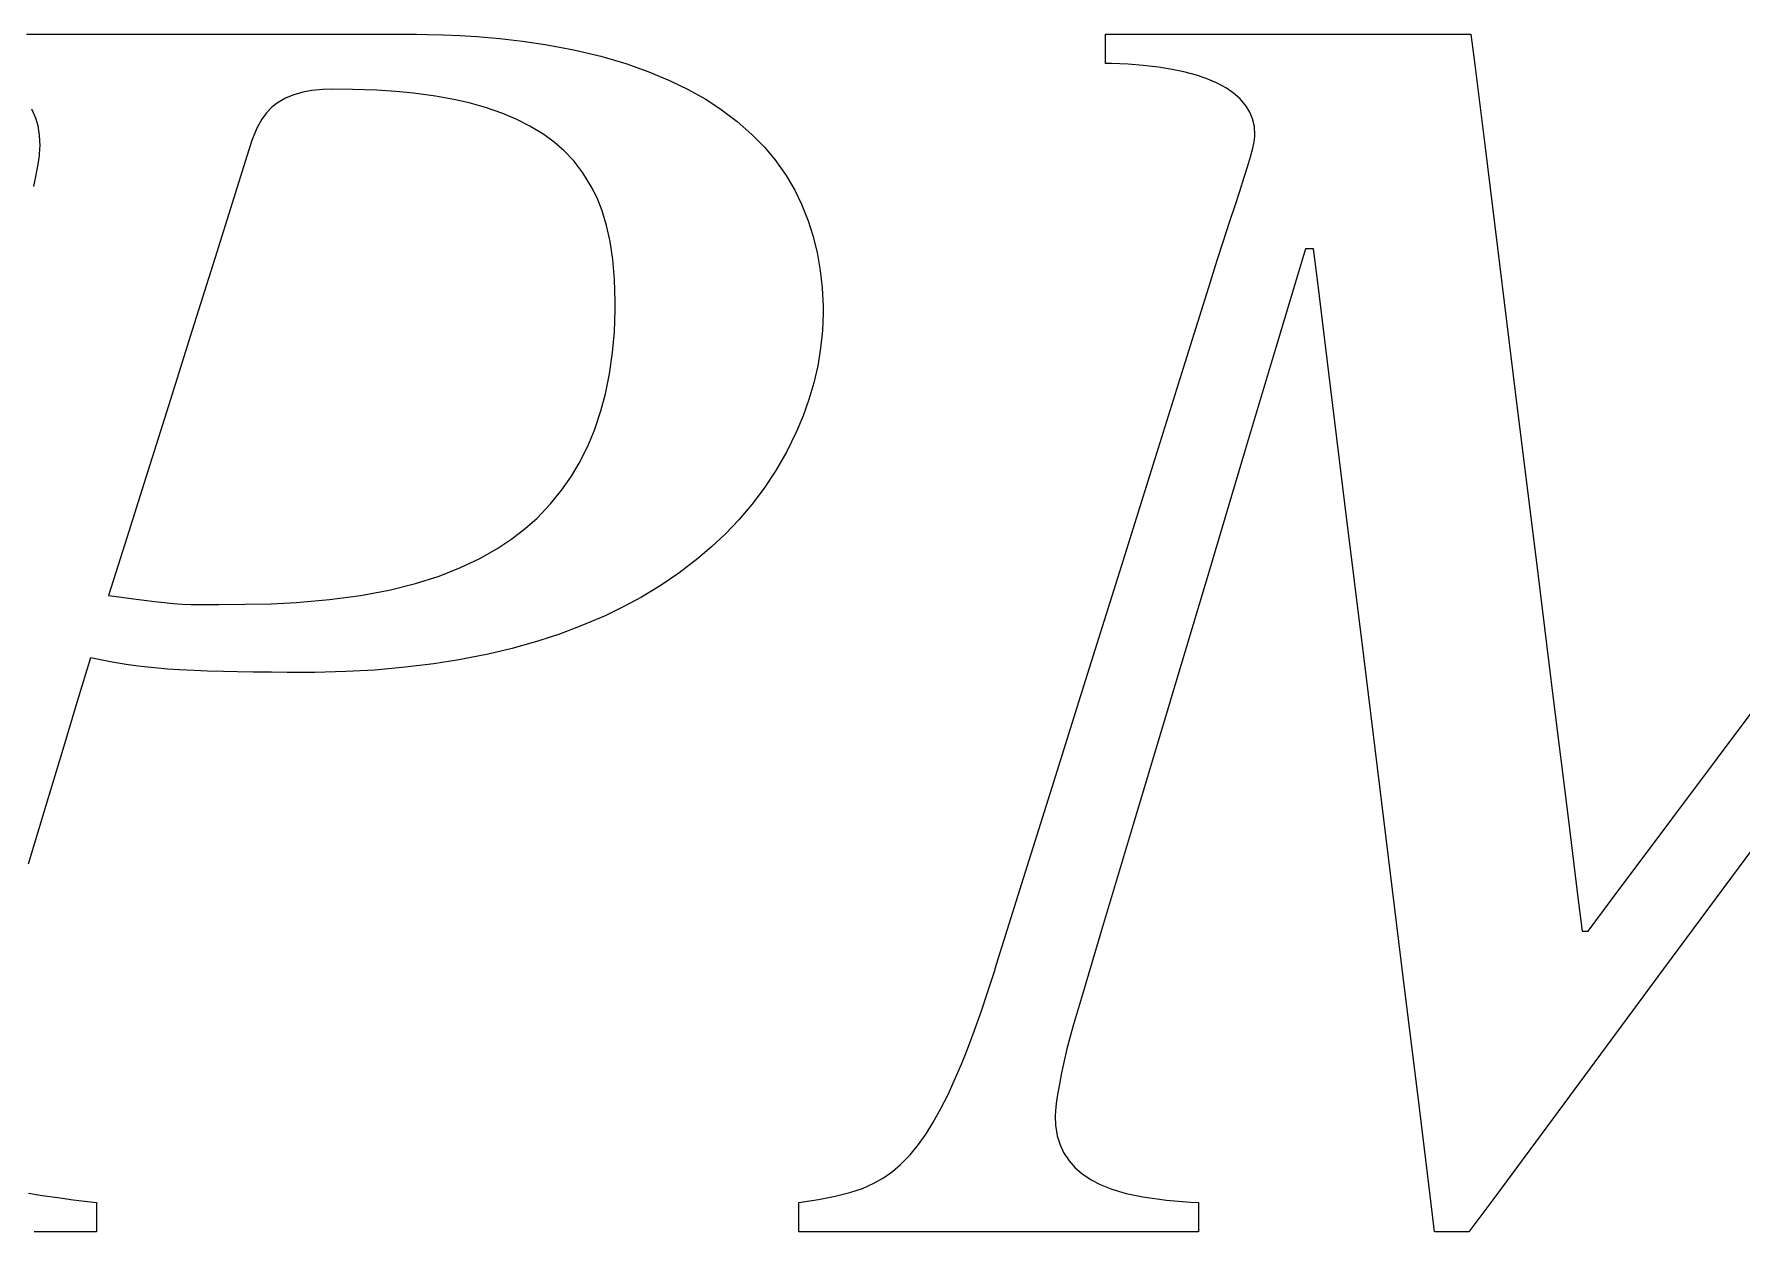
# Model space of a CAD drawing. Header units: millimetres. Extents: x 3359 to 4072, y -360 to 145.
# Drawn here: x 3693.96 to 3726.39, y -347.78 to -325.03 of the extents above; entities that cross this region are included whole.
import ezdxf

# ---------------------------------------------------------------- set-up
doc = ezdxf.new("R2010")
doc.units = ezdxf.units.MM
doc.header["$LTSCALE"] = 10
doc.layers.get('0').update_dxf_attribs({"linetype": 'CONTINUOUS'})
doc.layers.add('str', color=7, linetype='CONTINUOUS', lineweight=25)

# ---------------------------------------------------------------- blocks, each defined once
blk = doc.blocks.new('PMI-Logo-3')
for points in [[(24.487, 7.719, 0), (25.499, 7.719, 0), (26.564, 7.719, 0), (27.576, 7.719, 0), (28.429, 7.719, 0), (29.019, 7.719, 0), (29.239, 7.719, 0), (29.356, 7.719, 0), (29.487, 7.718, 0), (29.628, 7.716, 0), (29.83, 7.71, 0), (30.041, 7.701, 0), (30.258, 7.688, 0), (30.553, 7.662, 0), (30.846, 7.628, 0), (31.133, 7.586, 0), (31.503, 7.517, 0), (31.849, 7.435, 0), (32.17, 7.341, 0), (32.463, 7.238, 0), (32.729, 7.127, 0), (32.968, 7.011, 0), (33.183, 6.891, 0), (33.373, 6.768, 0), (33.597, 6.601, 0), (33.785, 6.434, 0), (33.944, 6.271, 0), (34.076, 6.113, 0), (34.221, 5.908, 0), (34.333, 5.717, 0), (34.419, 5.541, 0), (34.506, 5.326, 0), (34.566, 5.139, 0), (34.62, 4.922, 0), (34.66, 4.69, 0), (34.684, 4.468, 0), (34.696, 4.228, 0), (34.697, 4.145, 0), (34.689, 3.919, 0), (34.665, 3.693, 0), (34.627, 3.469, 0), (34.577, 3.249, 0), (34.514, 3.034, 0), (34.44, 2.826, 0), (34.357, 2.625, 0), (34.231, 2.368, 0), (34.092, 2.126, 0), (33.941, 1.9, 0), (33.782, 1.689, 0), (33.616, 1.494, 0), (33.444, 1.314, 0), (33.268, 1.148, 0), (33.09, 0.995, 0), (32.848, 0.81, 0), (32.607, 0.647, 0), (32.368, 0.502, 0), (32.133, 0.376, 0), (31.904, 0.264, 0), (31.605, 0.136, 0), (31.32, 0.029, 0), (31.052, -0.059, 0), (30.713, -0.155, 0), (30.404, -0.229, 0), (30.03, -0.302, 0), (29.708, -0.353, 0), (29.341, -0.398, 0), (28.95, -0.433, 0), (28.58, -0.453, 0), (28.184, -0.463, 0), (28.049, -0.463, 0), (27.827, -0.463, 0), (27.629, -0.462, 0), (27.394, -0.46, 0), (27.19, -0.457, 0), (27.013, -0.453, 0), (26.809, -0.447, 0), (26.638, -0.44, 0), (26.448, -0.43, 0), (26.294, -0.42, 0), (26.129, -0.406, 0), (25.958, -0.388, 0), (25.791, -0.365, 0), (25.584, -0.331, 0), (25.307, -0.275, 0), (25.26, -0.431, 0), (25.134, -0.848, 0), (24.952, -1.452, 0), (24.736, -2.168, 0), (24.508, -2.921, 0)], [(24.514, -7.139, 0), (24.69, -7.169, 0), (24.887, -7.197, 0), (25.085, -7.223, 0), (25.307, -7.25, 0), (25.385, -7.26, 0), (25.385, -7.273, 0), (25.385, -7.307, 0), (25.385, -7.357, 0), (25.385, -7.416, 0), (25.385, -7.479, 0), (25.385, -7.538, 0), (25.385, -7.588, 0), (25.385, -7.623, 0), (25.385, -7.635, 0), (25.168, -7.635, 0), (24.585, -7.635, 0)], [(24.582, 5.766, 0), (24.613, 5.915, 0), (24.638, 6.053, 0), (24.653, 6.163, 0), (24.66, 6.258, 0), (24.661, 6.285, 0), (24.654, 6.424, 0), (24.635, 6.543, 0), (24.605, 6.644, 0), (24.554, 6.757, 0)], [(46.986, -2.213, 0), (45.468, -4.264, 0), (44.188, -5.994, 0), (43.303, -7.189, 0), (42.973, -7.635, 0), (42.958, -7.635, 0), (42.918, -7.635, 0), (42.859, -7.635, 0), (42.79, -7.635, 0), (42.717, -7.635, 0), (42.648, -7.635, 0), (42.589, -7.635, 0), (42.549, -7.635, 0), (42.533, -7.635, 0), (42.48, -7.203, 0), (42.338, -6.045, 0), (42.131, -4.368, 0), (41.886, -2.38, 0), (41.629, -0.288, 0), (41.384, 1.701, 0), (41.178, 3.378, 0), (41.035, 4.536, 0), (40.982, 4.968, 0), (40.978, 4.968, 0), (40.969, 4.968, 0), (40.955, 4.968, 0), (40.939, 4.968, 0), (40.921, 4.968, 0), (40.905, 4.968, 0), (40.891, 4.968, 0), (40.881, 4.968, 0), (40.878, 4.968, 0), (40.776, 4.627, 0), (40.503, 3.713, 0), (40.107, 2.389, 0), (39.638, 0.82, 0), (39.144, -0.83, 0), (38.675, -2.4, 0), (38.279, -3.723, 0), (38.006, -4.637, 0), (37.904, -4.978, 0), (37.862, -5.131, 0), (37.822, -5.288, 0), (37.786, -5.445, 0), (37.753, -5.598, 0), (37.725, -5.743, 0), (37.702, -5.875, 0), (37.685, -5.991, 0), (37.675, -6.085, 0), (37.671, -6.154, 0), (37.676, -6.269, 0), (37.698, -6.403, 0), (37.733, -6.518, 0), (37.777, -6.616, 0), (37.849, -6.727, 0), (37.928, -6.816, 0), (38.013, -6.889, 0), (38.13, -6.967, 0), (38.245, -7.027, 0), (38.395, -7.087, 0), (38.581, -7.142, 0), (38.795, -7.187, 0), (39.096, -7.228, 0), (39.406, -7.254, 0), (39.508, -7.26, 0), (39.508, -7.273, 0), (39.508, -7.307, 0), (39.508, -7.357, 0), (39.508, -7.416, 0), (39.508, -7.479, 0), (39.508, -7.538, 0), (39.508, -7.588, 0), (39.508, -7.623, 0), (39.508, -7.635, 0), (39.332, -7.635, 0), (38.861, -7.635, 0), (38.18, -7.635, 0), (37.372, -7.635, 0), (36.522, -7.635, 0), (35.714, -7.635, 0), (35.032, -7.635, 0), (34.562, -7.635, 0), (34.386, -7.635, 0), (34.386, -7.623, 0), (34.386, -7.588, 0), (34.386, -7.538, 0), (34.386, -7.479, 0), (34.386, -7.416, 0), (34.386, -7.357, 0), (34.386, -7.307, 0), (34.386, -7.273, 0), (34.386, -7.26, 0), (34.638, -7.221, 0), (34.853, -7.18, 0), (35.039, -7.133, 0), (35.202, -7.078, 0), (35.345, -7.013, 0), (35.472, -6.941, 0), (35.585, -6.86, 0), (35.688, -6.773, 0), (35.811, -6.647, 0), (35.92, -6.514, 0), (36.016, -6.377, 0), (36.103, -6.239, 0), (36.207, -6.053, 0), (36.297, -5.873, 0), (36.376, -5.701, 0), (36.469, -5.485, 0), (36.545, -5.292, 0), (36.631, -5.064, 0), (36.72, -4.813, 0), (36.803, -4.567, 0), (36.891, -4.297, 0), (36.92, -4.203, 0), (37.014, -3.903, 0), (37.266, -3.099, 0), (37.631, -1.935, 0), (38.064, -0.555, 0), (38.519, 0.897, 0), (38.951, 2.277, 0), (39.316, 3.441, 0), (39.568, 4.245, 0), (39.662, 4.545, 0), (39.748, 4.821, 0), (39.823, 5.056, 0), (39.91, 5.322, 0), (39.98, 5.535, 0), (40.036, 5.705, 0), (40.094, 5.885, 0), (40.136, 6.017, 0), (40.174, 6.145, 0), (40.204, 6.257, 0), (40.222, 6.34, 0), (40.231, 6.408, 0), (40.231, 6.426, 0), (40.223, 6.536, 0), (40.199, 6.633, 0), (40.163, 6.72, 0), (40.117, 6.798, 0), (40.042, 6.888, 0), (39.957, 6.964, 0), (39.866, 7.027, 0), (39.737, 7.097, 0), (39.607, 7.152, 0), (39.48, 7.195, 0), (39.318, 7.238, 0), (39.17, 7.268, 0), (38.994, 7.296, 0), (38.798, 7.318, 0), (38.605, 7.333, 0), (38.392, 7.342, 0), (38.317, 7.343, 0), (38.317, 7.356, 0), (38.317, 7.391, 0), (38.317, 7.441, 0), (38.317, 7.5, 0), (38.317, 7.563, 0), (38.317, 7.622, 0), (38.317, 7.672, 0), (38.317, 7.707, 0), (38.317, 7.719, 0), (38.478, 7.719, 0), (38.908, 7.719, 0), (39.531, 7.719, 0), (40.27, 7.719, 0), (41.047, 7.719, 0), (41.785, 7.719, 0), (42.408, 7.719, 0), (42.839, 7.719, 0), (42.999, 7.719, 0), (43.048, 7.325, 0), (43.179, 6.268, 0), (43.368, 4.738, 0), (43.593, 2.925, 0), (43.829, 1.016, 0), (44.053, -0.798, 0), (44.243, -2.328, 0), (44.373, -3.385, 0), (44.422, -3.779, 0), (44.425, -3.779, 0), (44.432, -3.779, 0), (44.442, -3.779, 0), (44.454, -3.779, 0), (44.467, -3.779, 0), (44.479, -3.779, 0), (44.49, -3.779, 0), (44.497, -3.779, 0), (44.5, -3.779, 0), (44.795, -3.385, 0), (45.587, -2.328, 0), (46.733, -0.798, 0)], [(25.54, 0.524, 0), (25.705, 0.501, 0), (25.857, 0.481, 0), (25.997, 0.462, 0), (26.127, 0.446, 0), (26.25, 0.432, 0), (26.368, 0.421, 0), (26.481, 0.413, 0), (26.592, 0.408, 0), (26.704, 0.406, 0), (26.951, 0.406, 0), (27.287, 0.41, 0), (27.622, 0.418, 0), (27.949, 0.435, 0), (28.372, 0.471, 0), (28.769, 0.523, 0), (29.136, 0.592, 0), (29.472, 0.675, 0), (29.776, 0.772, 0), (30.05, 0.88, 0), (30.296, 0.997, 0), (30.514, 1.121, 0), (30.708, 1.25, 0), (30.879, 1.382, 0), (31.03, 1.516, 0), (31.204, 1.698, 0), (31.35, 1.877, 0), (31.471, 2.052, 0), (31.572, 2.221, 0), (31.681, 2.439, 0), (31.765, 2.641, 0), (31.849, 2.891, 0), (31.907, 3.109, 0), (31.958, 3.363, 0), (31.997, 3.637, 0), (32.021, 3.901, 0), (32.032, 4.187, 0), (32.032, 4.286, 0), (32.025, 4.573, 0), (32.003, 4.83, 0), (31.968, 5.061, 0), (31.921, 5.268, 0), (31.864, 5.453, 0), (31.799, 5.619, 0), (31.726, 5.767, 0), (31.617, 5.943, 0), (31.5, 6.094, 0), (31.376, 6.225, 0), (31.248, 6.336, 0), (31.117, 6.433, 0), (30.94, 6.541, 0), (30.764, 6.63, 0), (30.592, 6.702, 0), (30.369, 6.779, 0), (30.159, 6.837, 0), (29.966, 6.881, 0), (29.727, 6.924, 0), (29.447, 6.961, 0), (29.221, 6.983, 0), (28.978, 6.999, 0), (28.667, 7.011, 0), (28.411, 7.014, 0), (28.286, 7.01, 0), (28.144, 6.997, 0), (28.028, 6.975, 0), (27.902, 6.939, 0), (27.805, 6.898, 0), (27.705, 6.84, 0), (27.633, 6.783, 0), (27.564, 6.712, 0), (27.503, 6.629, 0), (27.44, 6.512, 0), (27.376, 6.356, 0), (27.313, 6.156, 0), (27.145, 5.62, 0), (26.9, 4.844, 0), (26.611, 3.924, 0), (26.306, 2.956, 0), (26.016, 2.036, 0), (25.772, 1.26, 0), (25.603, 0.724, 0), (25.54, 0.524, 0)]]:
    blk.add_polyline3d(points)

msp = doc.modelspace()

# ---------------------------------------------------------------- block references
at = {"layer": 'str', "xscale": 1.481572131465751, "yscale": 1.481572131465751, "zscale": 1.481572131465751}
msp.add_blockref('PMI-Logo-3', (3657.5365, -336.4678), dxfattribs=at)
msp.add_blockref('PMI-Logo-3', (3657.5365, -336.4678), dxfattribs=at)

doc.saveas('drawing.dxf')
